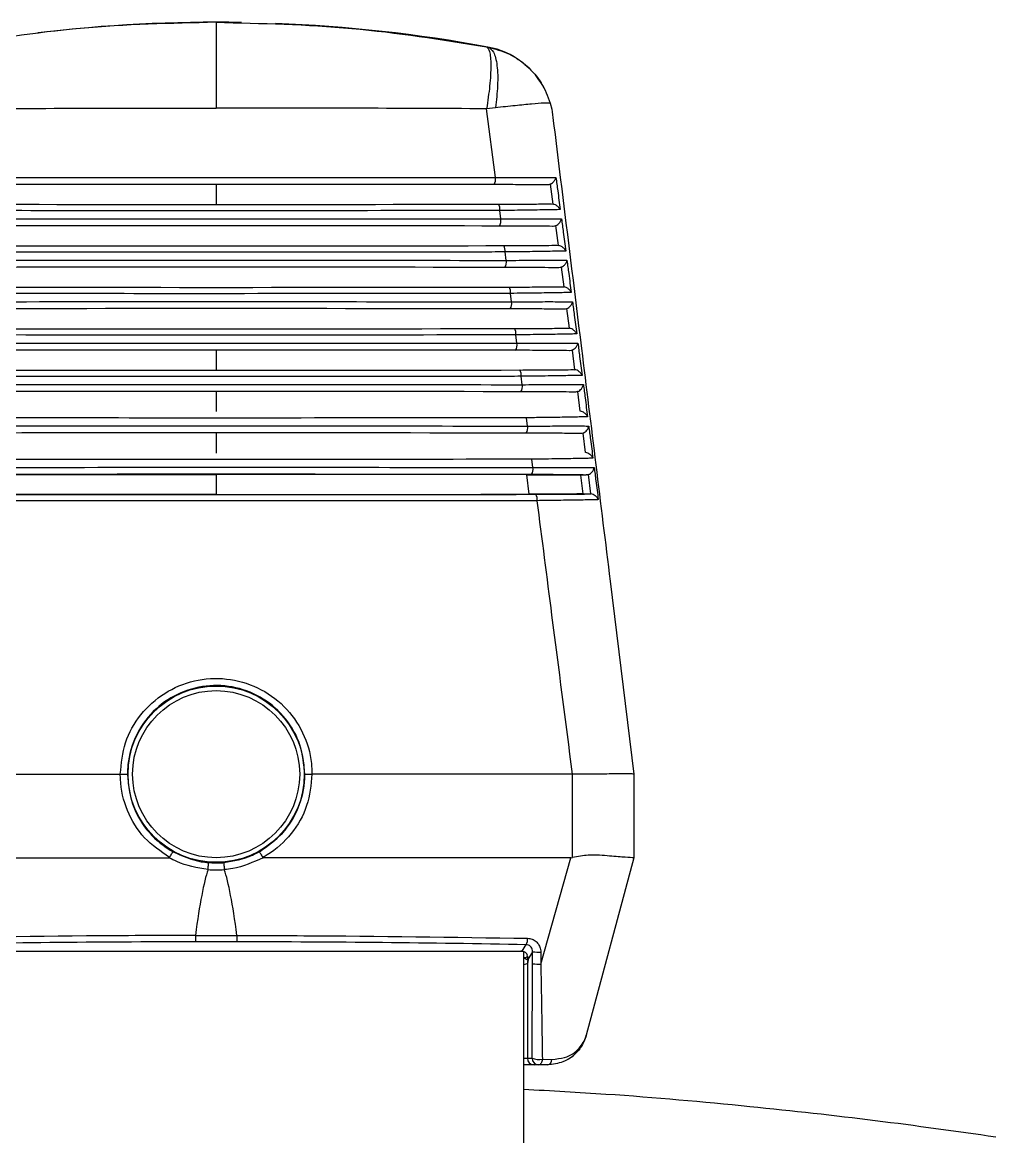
# Model space of a CAD drawing. Extents: x 12.3 to 108.7, y 1.1 to 80.4.
# Drawn here: x 102.279 to 103.735, y 36.107 to 37.774 of the extents above; entities that cross this region are included whole.
import ezdxf

# ---------------------------------------------------------------- set-up
doc = ezdxf.new("R2010")
doc.units = 0
doc.header["$MEASUREMENT"] = 0
doc.layers.add('OBJECT', color=7, linetype='CONTINUOUS')

msp = doc.modelspace()

# ---------------------------------------------------------------- linework, layer by layer
at = {"layer": 'OBJECT'}
for p, q in [((102.973, 37.7378), (102.9754, 37.7373)), ((103.0616, 37.6718), (103.0616, 37.6717)), ((103.0687, 37.6536), (103.071, 37.6445)), ((102.9866, 37.6464), (102.9734, 37.645)), ((102.9867, 37.542), (102.9734, 37.645)), ((102.5687, 37.5317), (102.5687, 37.502)), ((103.0729, 37.5024), (103.069, 37.5322)), ((103.0703, 37.5027), (103.0729, 37.5024)), ((102.9947, 37.4801), (102.9931, 37.4927)), ((103.0811, 37.4405), (103.0772, 37.4701)), ((103.0787, 37.4407), (103.0811, 37.4405)), ((103.0027, 37.4181), (103.0011, 37.4307)), ((103.0893, 37.3785), (103.0854, 37.4081)), ((103.0107, 37.3561), (103.0091, 37.3687)), ((103.087, 37.3787), (103.0893, 37.3785)), ((103.0974, 37.3166), (103.0936, 37.346)), ((103.0187, 37.2941), (103.0171, 37.3067)), ((103.0954, 37.3167), (103.0974, 37.3166)), ((102.5687, 37.2839), (102.5687, 37.2539)), ((103.1055, 37.2546), (103.1017, 37.2839)), ((103.1036, 37.2547), (103.1055, 37.2546)), ((103.0267, 37.2321), (103.0251, 37.2447)), ((102.5687, 37.2219), (102.5687, 37.1918)), ((103.1136, 37.1926), (103.1098, 37.2219)), ((103.0347, 37.1701), (103.0331, 37.1826)), ((102.5687, 37.1599), (102.5687, 37.1298)), ((103.1216, 37.1306), (103.1178, 37.1598)), ((103.0428, 37.1081), (103.0411, 37.1206)), ((102.5687, 37.0979), (102.5687, 37.0678)), ((103.0371, 37.0682), (103.0338, 37.0975)), ((103.1219, 37.097), (103.1137, 37.097)), ((103.1137, 37.097), (103.1172, 37.0687)), ((103.1296, 37.0687), (103.1258, 37.0977)), ((103.1172, 37.0687), (103.1282, 37.0687)), ((103.1282, 37.0687), (103.1296, 37.0687)), ((103.1583, 36.938), (103.1937, 36.6494)), ((102.0354, 36.6494), (102.4253, 36.6494)), ((102.4253, 36.6494), (102.4253, 36.6494)), ((103.102, 36.6494), (102.7121, 36.6494)), ((102.7121, 36.6494), (102.7121, 36.6494)), ((103.1021, 36.6494), (103.102, 36.6494)), ((103.1021, 36.5249), (103.1021, 36.6494)), ((103.1937, 36.6494), (103.1937, 36.5244)), ((103.1937, 36.6494), (103.1937, 36.6494)), ((102.038, 36.5244), (102.4984, 36.5244)), ((103.0994, 36.5244), (102.639, 36.5244)), ((103.0544, 36.3651), (103.0994, 36.5244)), ((103.0994, 36.5244), (103.1021, 36.5249)), ((103.1937, 36.5244), (103.1225, 36.2588)), ((103.1937, 36.5244), (103.1937, 36.5244)), ((102.5565, 36.5065), (102.5565, 36.5065)), ((102.5809, 36.5065), (102.5809, 36.5065)), ((102.5376, 36.408), (102.5376, 36.408)), ((102.5376, 36.408), (102.5998, 36.408)), ((102.5998, 36.408), (102.5998, 36.408)), ((102.1129, 36.3845), (103.0245, 36.3845)), ((102.1129, 36.3844), (103.0245, 36.3844)), ((102.5997, 36.3986), (102.5376, 36.3986)), ((103.0245, 36.3844), (103.0245, 36.3845)), ((103.0267, 36.3844), (103.0268, 36.3845)), ((103.0268, 36.3845), (103.0327, 36.3943)), ((103.0287, 36.3842), (103.0287, 35.4284)), ((103.0423, 36.3838), (103.0352, 36.372)), ((103.0423, 36.3657), (103.0423, 36.3838)), ((103.0341, 36.379), (103.0343, 36.3794)), ((103.0352, 36.3677), (103.0344, 36.3664)), ((103.0352, 36.372), (103.0352, 36.3696)), ((103.0545, 36.3833), (103.0544, 36.3651)), ((103.0344, 36.3664), (103.0344, 36.2244)), ((103.0415, 36.2244), (103.0423, 36.3657)), ((103.0287, 36.2244), (103.0344, 36.2244)), ((103.0344, 36.2244), (103.0415, 36.2244)), ((103.0568, 36.223), (103.071, 36.2227)), ((103.0444, 36.2144), (103.0288, 36.2144)), ((103.0515, 36.2144), (103.0444, 36.2144)), ((103.0646, 36.2144), (103.0515, 36.2144))]:
    msp.add_line(p, q, dxfattribs=at)
at = {"layer": 'OBJECT', "flags": 128}
msp.add_lwpolyline([(103.0568, 36.223), (103.0566, 36.2212), (103.0562, 36.2196), (103.0557, 36.2181), (103.055, 36.2168), (103.0542, 36.2158), (103.0534, 36.215), (103.0525, 36.2145), (103.0515, 36.2144)], dxfattribs=at)
at = {"layer": 'OBJECT'}
for radius in [0.1319, 0.125]:
    msp.add_circle((102.5687, 36.6494), radius, dxfattribs=at)
for centre, radius, start, end in [((102.5687, 35.5244), 2.25, 89.0318, 96.8113), ((102.5687, 35.5244), 2.25, 79.5863, 87.7412), ((102.9537, 37.6193), 0.12, 25.9218, 79.5863), ((102.9709, 37.5395), 0.016, 330.2638, 9.323), ((102.9793, 37.4949), 0.014, 351.2279, 31.6949), ((102.9791, 37.4775), 0.0158, 329.788, 9.446), ((102.9874, 37.4328), 0.0138, 351.128, 32.1819), ((102.9874, 37.4155), 0.0156, 329.3182, 9.565), ((102.9956, 37.3708), 0.0136, 351.0289, 32.6673), ((102.9956, 37.3535), 0.0154, 328.849, 9.6838), ((103.0038, 37.3088), 0.0135, 350.9313, 33.1485), ((103.0038, 37.2915), 0.0152, 328.3853, 9.7989), ((103.012, 37.2468), 0.0133, 350.8346, 33.6279), ((103.012, 37.2295), 0.015, 327.9251, 9.9121), ((103.0202, 37.1676), 0.0148, 327.4689, 10.0231), ((103.0284, 37.1056), 0.0146, 327.0145, 10.1332), ((103.0365, 37.0607), 0.0128, 350.5665, 35.0331), ((102.5687, 36.649), 0.1429, 265.1062, 274.8938), ((103.0195, 36.4022), 0.0153, 329.2136, 5.996), ((103.0513, 36.451), 0.0678, 262.3845, 272.6802), ((103.0444, 36.3664), 0.00992, 156.652, 180.2689), ((103.0513, 36.4329), 0.0678, 262.3891, 272.6786), ((103.0646, 36.2744), 0.06, 300.6343, 318.5218), ((103.0444, 36.2244), 0.00999, 179.9611, 269.9609), ((103.0518, 36.2521), 0.0296, 249.6976, 279.7764), ((103.0515, 36.2244), 0.00999, 179.9611, 269.9609), ((103.0629, 36.2223), 0.00813, 282.1956, 2.4267)]:
    msp.add_arc(centre, radius, start, end, dxfattribs=at)
for centre, major_axis, ratio, start_param, end_param in [((102.5687, 37.5127), (2.1942, 0), 0.008727, 1.380004, 1.761588), ((102.5687, 37.521), (2.1948, 0), 0.008727, 4.518704, 4.906074), ((102.5687, 37.4507), (2.1975, 0), 0.008727, 1.376591, 1.765002), ((102.5687, 37.459), (2.1981, 0), 0.008727, 4.515292, 4.909486), ((102.5687, 37.3887), (2.2007, 0), 0.008727, 1.373185, 1.768407), ((102.5687, 37.397), (2.2013, 0), 0.008727, 4.511889, 4.912889), ((102.5687, 37.3267), (2.204, 0), 0.008727, 1.369788, 1.771804), ((102.5687, 37.335), (2.2046, 0), 0.008727, 4.508493, 4.916285), ((102.5687, 37.2647), (2.2072, 0), 0.008727, 1.366399, 1.775193), ((102.5687, 37.273), (2.2078, 0), 0.008727, 4.505106, 4.919672), ((102.5687, 37.2027), (2.2105, 0), 0.008727, 1.363019, 1.778574), ((102.5687, 37.1407), (2.2137, 0), 0.008727, 1.359646, 1.781947), ((102.5687, 37.0787), (2.217, 0), 0.008727, 1.356281, 1.785312), ((102.5687, 37.087), (2.2176, 0), 0.008727, 4.494993, 4.929785), ((102.5687, 15.4312), (0, 21.0932), 0.014063, 0.04112, 0.105082), ((102.5687, 15.4312), (0, 21.0932), 0.014063, 6.178103, 6.242065), ((102.5687, 36.204), (2.2237, 0), 0.08749, 1.584758, 1.780996), ((102.5687, 36.204), (2.2237, 0), 0.08749, 1.360597, 1.556834), ((103.0245, 36.3827), (0.02, 0), 0.087489, 1.458171, 1.570796), ((103.029, 36.3782), (-0.004, 0.0117), 0.411517, 4.017722, 4.639287), ((103.0477, 36.3552), (-0.008, 0.0234), 0.411517, 0.403428, 0.777439), ((103.0378, 36.3552), (-0.002, 0.016), 0.100662, 0.19789, 0.670591), ((103.0195, 36.3665), (0.015, 0), 0.145814, 5.375576, 6.230825)]:
    msp.add_ellipse(centre, major_axis=major_axis, ratio=ratio, start_param=start_param, end_param=end_param, dxfattribs=at)
for points, knots in [([(102.5687, 37.7744), (102.5009, 37.7728), (102.3653, 37.7698), (102.2314, 37.7484), (102.1644, 37.7378)], [0, 0, 0, 0, 0.5, 1, 1, 1, 1]), ([(102.5687, 37.7744), (102.5687, 37.7726), (102.5687, 37.7689), (102.5687, 37.7395), (102.5687, 37.6965), (102.5687, 37.6624), (102.5687, 37.646)], [0, 0, 0, 0, 0.240773, 0.5, 0.759228, 1, 1, 1, 1]), ([(102.5687, 37.7744), (102.6365, 37.7728), (102.7721, 37.7698), (102.906, 37.7484), (102.973, 37.7378)], [0, 0, 0, 0, 0.5, 1, 1, 1, 1]), ([(102.973, 37.7378), (102.9748, 37.7362), (102.9785, 37.7328), (102.9802, 37.7114), (102.9787, 37.6808), (102.9751, 37.6566), (102.9734, 37.645)], [0, 0, 0, 0, 0.2411704, 0.5000004, 0.758832, 1, 1, 1, 1]), ([(102.9754, 37.7373), (102.9784, 37.7356), (102.9845, 37.7319), (102.9896, 37.7109), (102.9907, 37.6811), (102.9879, 37.6577), (102.9866, 37.6464)], [0, 0, 0, 0, 0.241561, 0.4999979, 0.7584363, 1, 1, 1, 1]), ([(102.9754, 37.7373), (102.986, 37.7345), (103.0074, 37.7288), (103.0347, 37.7096), (103.0567, 37.6845), (103.0647, 37.6639), (103.0687, 37.6536)], [0, 0, 0, 0, 0.249999, 0.5, 0.749997, 1, 1, 1, 1]), ([(103.0687, 37.6536), (103.066, 37.6536), (103.0605, 37.6536), (103.0418, 37.6521), (103.0171, 37.6497), (102.9967, 37.6475), (102.9866, 37.6464)], [0, 0, 0, 0, 0.25, 0.5, 0.75, 1, 1, 1, 1]), ([(102.164, 37.645), (102.2305, 37.6453), (102.3646, 37.6459), (102.5003, 37.646), (102.5687, 37.646)], [0, 0, 0, 0, 0.496376, 1, 1, 1, 1]), ([(102.9734, 37.645), (102.9069, 37.6453), (102.7728, 37.6459), (102.6371, 37.646), (102.5687, 37.646)], [0, 0, 0, 0, 0.496376, 1, 1, 1, 1]), ([(103.071, 37.6445), (103.0717, 37.6388), (103.0753, 37.6103), (103.09, 37.4909), (103.1185, 37.2612), (103.144, 37.0541), (103.1583, 36.938)], [0, 0, 0, 0, 0.024148, 0.120739, 0.507104, 1, 1, 1, 1]), ([(102.1507, 37.542), (102.1572, 37.5421), (102.19, 37.5421), (102.3284, 37.5423), (102.5323, 37.5424), (102.7794, 37.5423), (102.9176, 37.5421), (102.9867, 37.542)], [0, 0, 0, 0, 0.023792, 0.118973, 0.500647, 0.750324, 1, 1, 1, 1]), ([(102.9867, 37.542), (102.9932, 37.5421), (103.0129, 37.5422), (103.0426, 37.5424), (103.0639, 37.5423), (103.0736, 37.5422), (103.0763, 37.5422), (103.0771, 37.5422)], [0, 0, 0, 0, 0.161729, 0.488573, 0.814943, 0.942319, 1, 1, 1, 1]), ([(103.069, 37.5322), (103.07, 37.5328), (103.0723, 37.5342), (103.0751, 37.5373), (103.0766, 37.5401), (103.077, 37.5418), (103.0771, 37.5421), (103.0771, 37.5422)], [0, 0, 0, 0, 0.23692, 0.528782, 0.900001, 0.991343, 1, 1, 1, 1]), ([(103.0771, 37.5422), (103.078, 37.5355), (103.0802, 37.5195), (103.0823, 37.5035), (103.0836, 37.4941)], [0, 0, 0, 0, 0.4123186, 1, 1, 1, 1]), ([(103.0637, 37.531), (103.0573, 37.5311), (103.0445, 37.5313), (103.0155, 37.5314), (102.9942, 37.5315), (102.9848, 37.5315)], [0, 0, 0, 0, 0.357964, 0.715857, 1, 1, 1, 1]), ([(103.069, 37.5322), (103.0688, 37.5321), (103.0675, 37.5315), (103.0657, 37.5311), (103.0641, 37.531), (103.0637, 37.531)], [0, 0, 0, 0, 0.112363, 0.784071, 1, 1, 1, 1]), ([(102.9911, 37.5022), (103.0031, 37.5022), (103.0269, 37.5023), (103.0544, 37.5025), (103.0654, 37.5027), (103.0703, 37.5027)], [0, 0, 0, 0, 0.356145, 0.712376, 1, 1, 1, 1]), ([(103.0836, 37.4941), (103.0836, 37.4941), (103.0834, 37.4944), (103.0825, 37.4961), (103.0804, 37.4986), (103.0767, 37.5012), (103.0741, 37.5021), (103.0729, 37.5024)], [0, 0, 0, 0, 0.008286, 0.094548, 0.47839, 0.770547, 1, 1, 1, 1]), ([(102.9931, 37.4927), (102.9865, 37.4927), (102.9538, 37.4927), (102.8154, 37.4925), (102.6095, 37.4923), (102.3579, 37.4924), (102.2155, 37.4926), (102.1443, 37.4927)], [0, 0, 0, 0, 0.02343, 0.117165, 0.493038, 0.746519, 1, 1, 1, 1]), ([(103.0836, 37.4941), (103.0828, 37.4941), (103.0797, 37.494), (103.0693, 37.4938), (103.0467, 37.4934), (103.0176, 37.493), (102.9988, 37.4928), (102.9931, 37.4927)], [0, 0, 0, 0, 0.057873, 0.218011, 0.538018, 0.858388, 1, 1, 1, 1]), ([(102.1427, 37.4801), (102.1492, 37.4801), (102.182, 37.4801), (102.3203, 37.4803), (102.5268, 37.4805), (102.7795, 37.4804), (102.923, 37.4802), (102.9947, 37.4801)], [0, 0, 0, 0, 0.0233393, 0.1167108, 0.4911257, 0.7455628, 1, 1, 1, 1]), ([(103.0721, 37.469), (103.0659, 37.4691), (103.0535, 37.4693), (103.0245, 37.4695), (103.0027, 37.4695), (102.9928, 37.4695)], [0, 0, 0, 0, 0.352325, 0.704581, 1, 1, 1, 1]), ([(102.9947, 37.4801), (103.0012, 37.4801), (103.0208, 37.4803), (103.0505, 37.4804), (103.0721, 37.4803), (103.0818, 37.4802), (103.0846, 37.4802), (103.0854, 37.4802)], [0, 0, 0, 0, 0.159551, 0.48199, 0.803962, 0.942061, 1, 1, 1, 1]), ([(103.0772, 37.4701), (103.077, 37.4701), (103.0758, 37.4695), (103.0741, 37.469), (103.0725, 37.469), (103.0721, 37.469)], [0, 0, 0, 0, 0.097629, 0.793538, 1, 1, 1, 1]), ([(103.0772, 37.4701), (103.0782, 37.4707), (103.0805, 37.472), (103.0833, 37.4751), (103.0848, 37.4779), (103.0853, 37.4796), (103.0854, 37.4801), (103.0854, 37.4802)], [0, 0, 0, 0, 0.225641, 0.506978, 0.868217, 0.99145, 1, 1, 1, 1]), ([(103.0854, 37.4802), (103.0863, 37.4735), (103.0885, 37.4575), (103.0906, 37.4415), (103.0918, 37.4321)], [0, 0, 0, 0, 0.412358, 1, 1, 1, 1]), ([(102.9991, 37.4402), (103.011, 37.4402), (103.0349, 37.4403), (103.0627, 37.4405), (103.0737, 37.4407), (103.0787, 37.4407)], [0, 0, 0, 0, 0.350806, 0.701696, 1, 1, 1, 1]), ([(103.0918, 37.4321), (103.0918, 37.4321), (103.0916, 37.4325), (103.0907, 37.4343), (103.0885, 37.4368), (103.0849, 37.4394), (103.0823, 37.4401), (103.0811, 37.4405)], [0, 0, 0, 0, 0.008193, 0.1196968, 0.4937185, 0.7767247, 1, 1, 1, 1]), ([(102.1347, 37.4181), (102.1412, 37.4181), (102.1739, 37.4181), (102.3122, 37.4184), (102.5213, 37.4185), (102.7795, 37.4184), (102.9283, 37.4182), (103.0027, 37.4181)], [0, 0, 0, 0, 0.022904, 0.114532, 0.481956, 0.740978, 1, 1, 1, 1]), ([(103.0011, 37.4307), (102.9945, 37.4307), (102.9618, 37.4306), (102.8235, 37.4304), (102.6149, 37.4303), (102.3579, 37.4304), (102.2102, 37.4306), (102.1363, 37.4307)], [0, 0, 0, 0, 0.022991, 0.114968, 0.483793, 0.741897, 1, 1, 1, 1]), ([(103.0918, 37.4321), (103.091, 37.4321), (103.0881, 37.432), (103.078, 37.4318), (103.0558, 37.4314), (103.0266, 37.431), (103.0073, 37.4308), (103.0011, 37.4307)], [0, 0, 0, 0, 0.0581359, 0.2161788, 0.5319487, 0.8480674, 1, 1, 1, 1]), ([(103.0027, 37.4181), (103.0092, 37.4181), (103.0288, 37.4183), (103.0584, 37.4184), (103.0803, 37.4183), (103.0901, 37.4182), (103.0929, 37.4182), (103.0937, 37.4182)], [0, 0, 0, 0, 0.157481, 0.475733, 0.793524, 0.941799, 1, 1, 1, 1]), ([(103.0854, 37.4081), (103.0864, 37.4086), (103.0887, 37.4099), (103.0915, 37.4129), (103.0931, 37.4157), (103.0936, 37.4176), (103.0937, 37.4181), (103.0937, 37.4182)], [0, 0, 0, 0, 0.220754, 0.494538, 0.847829, 0.99155, 1, 1, 1, 1]), ([(103.0937, 37.4182), (103.0946, 37.4115), (103.0967, 37.3955), (103.0988, 37.3795), (103.1001, 37.3701)], [0, 0, 0, 0, 0.412398, 1, 1, 1, 1]), ([(103.0805, 37.407), (103.0745, 37.4071), (103.0625, 37.4073), (103.0335, 37.4075), (103.0112, 37.4075), (103.0008, 37.4076)], [0, 0, 0, 0, 0.347005, 0.693943, 1, 1, 1, 1]), ([(103.0854, 37.4081), (103.0853, 37.408), (103.0841, 37.4075), (103.0824, 37.407), (103.0809, 37.407), (103.0805, 37.407)], [0, 0, 0, 0, 0.081381, 0.80266, 1, 1, 1, 1]), ([(103.0091, 37.3687), (103.0026, 37.3687), (102.9699, 37.3686), (102.8316, 37.3684), (102.6204, 37.3683), (102.3578, 37.3683), (102.2048, 37.3686), (102.1283, 37.3687)], [0, 0, 0, 0, 0.022568, 0.112852, 0.474885, 0.737443, 1, 1, 1, 1]), ([(103.0071, 37.3782), (103.019, 37.3782), (103.0428, 37.3783), (103.071, 37.3785), (103.0819, 37.3787), (103.087, 37.3787)], [0, 0, 0, 0, 0.345761, 0.691605, 1, 1, 1, 1]), ([(103.1001, 37.3701), (103.0993, 37.3701), (103.0965, 37.37), (103.0867, 37.3698), (103.0649, 37.3694), (103.0355, 37.369), (103.0158, 37.3688), (103.0091, 37.3687)], [0, 0, 0, 0, 0.058402, 0.214452, 0.526193, 0.838269, 1, 1, 1, 1]), ([(103.1001, 37.3701), (103.1001, 37.3701), (103.0998, 37.3706), (103.0989, 37.3724), (103.0966, 37.375), (103.093, 37.3775), (103.0904, 37.3782), (103.0893, 37.3785)], [0, 0, 0, 0, 0.008116, 0.143846, 0.508241, 0.782555, 1, 1, 1, 1]), ([(102.1267, 37.3561), (102.1332, 37.3561), (102.1659, 37.3562), (102.3041, 37.3564), (102.5159, 37.3565), (102.7795, 37.3564), (102.9337, 37.3562), (103.0107, 37.3561)], [0, 0, 0, 0, 0.022484, 0.112433, 0.473119, 0.73656, 1, 1, 1, 1]), ([(103.0107, 37.3561), (103.0172, 37.3561), (103.0368, 37.3563), (103.0663, 37.3564), (103.0884, 37.3563), (103.0983, 37.3562), (103.1011, 37.3562), (103.1019, 37.3562)], [0, 0, 0, 0, 0.155511, 0.469778, 0.783591, 0.941534, 1, 1, 1, 1]), ([(103.0936, 37.346), (103.0946, 37.3465), (103.0968, 37.3477), (103.0996, 37.3507), (103.1013, 37.3536), (103.1018, 37.3555), (103.1019, 37.3561), (103.1019, 37.3562)], [0, 0, 0, 0, 0.216114, 0.482656, 0.828141, 0.99166, 1, 1, 1, 1]), ([(103.1019, 37.3562), (103.1028, 37.3495), (103.1049, 37.3335), (103.107, 37.3175), (103.1082, 37.3081)], [0, 0, 0, 0, 0.412432, 1, 1, 1, 1]), ([(103.0889, 37.345), (103.0831, 37.3451), (103.0715, 37.3453), (103.0424, 37.3455), (103.0197, 37.3455), (103.0087, 37.3456)], [0, 0, 0, 0, 0.341979, 0.683892, 1, 1, 1, 1]), ([(103.0936, 37.346), (103.0935, 37.3459), (103.0923, 37.3454), (103.0907, 37.345), (103.0892, 37.345), (103.0889, 37.345)], [0, 0, 0, 0, 0.0635147, 0.8114468, 1, 1, 1, 1]), ([(103.0171, 37.3067), (103.0106, 37.3067), (102.9779, 37.3066), (102.8398, 37.3064), (102.6259, 37.3062), (102.3578, 37.3063), (102.1995, 37.3066), (102.1203, 37.3067)], [0, 0, 0, 0, 0.02216, 0.110812, 0.466297, 0.733148, 1, 1, 1, 1]), ([(103.0151, 37.3162), (103.027, 37.3162), (103.0507, 37.3162), (103.0793, 37.3165), (103.0901, 37.3167), (103.0954, 37.3167)], [0, 0, 0, 0, 0.340986, 0.682054, 1, 1, 1, 1]), ([(103.1082, 37.3081), (103.1075, 37.3081), (103.1048, 37.308), (103.0953, 37.3078), (103.074, 37.3074), (103.0444, 37.307), (103.0243, 37.3068), (103.0171, 37.3067)], [0, 0, 0, 0, 0.058671, 0.212823, 0.520728, 0.828954, 1, 1, 1, 1]), ([(103.1082, 37.3081), (103.1082, 37.3081), (103.108, 37.3087), (103.107, 37.3106), (103.1046, 37.3132), (103.1011, 37.3156), (103.0985, 37.3162), (103.0974, 37.3166)], [0, 0, 0, 0, 0.008044, 0.167035, 0.522013, 0.788053, 1, 1, 1, 1]), ([(102.1187, 37.2941), (102.1252, 37.2941), (102.1578, 37.2942), (102.296, 37.2944), (102.5104, 37.2945), (102.7796, 37.2945), (102.939, 37.2942), (103.0187, 37.2941)], [0, 0, 0, 0, 0.022079, 0.1104084, 0.4645969, 0.7322985, 1, 1, 1, 1]), ([(103.0187, 37.2941), (103.0252, 37.2942), (103.0448, 37.2943), (103.0743, 37.2944), (103.0966, 37.2944), (103.1065, 37.2942), (103.1093, 37.2942), (103.1101, 37.2942)], [0, 0, 0, 0, 0.1536345, 0.4641056, 0.7741284, 0.9412657, 1, 1, 1, 1]), ([(103.1017, 37.2839), (103.1016, 37.2839), (103.1005, 37.2834), (103.0989, 37.283), (103.0975, 37.283), (103.0972, 37.283)], [0, 0, 0, 0, 0.04393, 0.81992, 1, 1, 1, 1]), ([(103.1017, 37.2839), (103.1027, 37.2844), (103.1049, 37.2856), (103.1077, 37.2885), (103.1094, 37.2914), (103.11, 37.2934), (103.1101, 37.2941), (103.1101, 37.2942)], [0, 0, 0, 0, 0.211691, 0.471301, 0.809149, 0.991751, 1, 1, 1, 1]), ([(103.1101, 37.2942), (103.1109, 37.2875), (103.113, 37.2715), (103.1151, 37.2555), (103.1164, 37.2461)], [0, 0, 0, 0, 0.412462, 1, 1, 1, 1]), ([(103.0972, 37.283), (103.0916, 37.2831), (103.0803, 37.2833), (103.0513, 37.2835), (103.0281, 37.2836), (103.0167, 37.2836)], [0, 0, 0, 0, 0.337221, 0.67438, 1, 1, 1, 1]), ([(103.0231, 37.2541), (103.0349, 37.2542), (103.0587, 37.2542), (103.0875, 37.2545), (103.0983, 37.2546), (103.1036, 37.2547)], [0, 0, 0, 0, 0.336461, 0.673003, 1, 1, 1, 1]), ([(103.1164, 37.2461), (103.1164, 37.2461), (103.1161, 37.2468), (103.115, 37.2487), (103.1126, 37.2514), (103.1091, 37.2537), (103.1066, 37.2543), (103.1055, 37.2546)], [0, 0, 0, 0, 0.007962, 0.189281, 0.535063, 0.793255, 1, 1, 1, 1]), ([(103.0251, 37.2447), (103.0186, 37.2446), (102.9859, 37.2446), (102.8479, 37.2444), (102.6314, 37.2442), (102.3578, 37.2443), (102.1941, 37.2445), (102.1123, 37.2447)], [0, 0, 0, 0, 0.021766, 0.1088431, 0.4580097, 0.7290048, 1, 1, 1, 1]), ([(103.1164, 37.2461), (103.1157, 37.2461), (103.1131, 37.246), (103.1039, 37.2458), (103.083, 37.2454), (103.0533, 37.245), (103.0328, 37.2447), (103.0251, 37.2447)], [0, 0, 0, 0, 0.058943, 0.211285, 0.515535, 0.820092, 1, 1, 1, 1]), ([(102.1106, 37.2321), (102.1172, 37.2321), (102.1498, 37.2322), (102.2878, 37.2324), (102.5049, 37.2326), (102.7796, 37.2325), (102.9444, 37.2322), (103.0267, 37.2321)], [0, 0, 0, 0, 0.021688, 0.108455, 0.456373, 0.728187, 1, 1, 1, 1]), ([(103.1055, 37.221), (103.1, 37.2211), (103.0892, 37.2213), (103.0601, 37.2215), (103.0365, 37.2216), (103.0247, 37.2216)], [0, 0, 0, 0, 0.332714, 0.665366, 1, 1, 1, 1]), ([(103.0267, 37.2321), (103.0332, 37.2322), (103.0528, 37.2323), (103.0822, 37.2324), (103.1047, 37.2324), (103.1146, 37.2322), (103.1175, 37.2322), (103.1182, 37.2322)], [0, 0, 0, 0, 0.151845, 0.458696, 0.765103, 0.940995, 1, 1, 1, 1]), ([(103.1098, 37.2219), (103.1097, 37.2218), (103.1086, 37.2214), (103.1072, 37.221), (103.1057, 37.221), (103.1055, 37.221)], [0, 0, 0, 0, 0.022491, 0.828091, 1, 1, 1, 1]), ([(103.1098, 37.2219), (103.1108, 37.2224), (103.113, 37.2235), (103.1158, 37.2263), (103.1175, 37.2293), (103.1181, 37.2313), (103.1182, 37.2321), (103.1182, 37.2322)], [0, 0, 0, 0, 0.207492, 0.460445, 0.790806, 0.991851, 1, 1, 1, 1]), ([(103.1182, 37.2322), (103.1191, 37.2255), (103.1212, 37.2095), (103.1232, 37.1935), (103.1245, 37.1841)], [0, 0, 0, 0, 0.412498, 1, 1, 1, 1]), ([(103.1245, 37.1841), (103.1238, 37.1841), (103.1213, 37.184), (103.1125, 37.1838), (103.0919, 37.1834), (103.0622, 37.183), (103.0412, 37.1827), (103.0331, 37.1826)], [0, 0, 0, 0, 0.059218, 0.209832, 0.510594, 0.811653, 1, 1, 1, 1]), ([(103.1245, 37.1841), (103.1245, 37.1841), (103.1242, 37.1849), (103.1231, 37.1869), (103.1206, 37.1896), (103.1171, 37.1918), (103.1147, 37.1923), (103.1136, 37.1926)], [0, 0, 0, 0, 0.0078841, 0.2106189, 0.5474577, 0.7981645, 1, 1, 1, 1]), ([(102.1026, 37.1701), (102.1092, 37.1701), (102.1418, 37.1702), (102.2797, 37.1704), (102.4994, 37.1706), (102.7797, 37.1705), (102.9497, 37.1703), (103.0347, 37.1701)], [0, 0, 0, 0, 0.0213111, 0.1065681, 0.4484322, 0.7242161, 1, 1, 1, 1]), ([(103.0331, 37.1826), (103.0266, 37.1826), (102.994, 37.1826), (102.856, 37.1824), (102.6369, 37.1822), (102.3577, 37.1823), (102.1887, 37.1825), (102.1043, 37.1826)], [0, 0, 0, 0, 0.0213859, 0.1069424, 0.450009, 0.7250045, 1, 1, 1, 1]), ([(103.0347, 37.1701), (103.0412, 37.1702), (103.0608, 37.1703), (103.0901, 37.1704), (103.1128, 37.1704), (103.1228, 37.1703), (103.1256, 37.1702), (103.1263, 37.1702)], [0, 0, 0, 0, 0.150136, 0.453531, 0.756488, 0.940721, 1, 1, 1, 1]), ([(103.1178, 37.1598), (103.1188, 37.1603), (103.121, 37.1614), (103.1238, 37.1641), (103.1256, 37.1672), (103.1262, 37.1693), (103.1263, 37.1701), (103.1263, 37.1702)], [0, 0, 0, 0, 0.2034761, 0.4500474, 0.7730967, 0.9919348, 1, 1, 1, 1]), ([(103.1263, 37.1702), (103.1271, 37.1635), (103.1292, 37.1475), (103.1313, 37.1315), (103.1325, 37.1221)], [0, 0, 0, 0, 0.4125256, 1, 1, 1, 1]), ([(103.1137, 37.159), (103.1084, 37.1591), (103.098, 37.1593), (103.069, 37.1595), (103.0449, 37.1596), (103.0327, 37.1596)], [0, 0, 0, 0, 0.328437, 0.656814, 1, 1, 1, 1]), ([(103.1178, 37.1598), (103.1167, 37.1594), (103.1153, 37.159), (103.1139, 37.159), (103.1137, 37.159)], [0, 0, 0, 0, 0.835979, 1, 1, 1, 1]), ([(103.0411, 37.1206), (103.0346, 37.1206), (103.002, 37.1206), (102.8641, 37.1203), (102.6423, 37.1201), (102.3577, 37.1202), (102.1834, 37.1205), (102.0962, 37.1206)], [0, 0, 0, 0, 0.021019, 0.105106, 0.44228, 0.72114, 1, 1, 1, 1]), ([(103.1325, 37.1221), (103.1319, 37.1221), (103.1296, 37.122), (103.121, 37.1218), (103.1009, 37.1214), (103.0711, 37.121), (103.0496, 37.1207), (103.0411, 37.1206)], [0, 0, 0, 0, 0.0594954, 0.2084589, 0.5058919, 0.8036082, 1, 1, 1, 1]), ([(103.1325, 37.1221), (103.1325, 37.1221), (103.1322, 37.123), (103.1311, 37.125), (103.1285, 37.1277), (103.1251, 37.1298), (103.1227, 37.1304), (103.1216, 37.1306)], [0, 0, 0, 0, 0.00781, 0.231082, 0.559206, 0.802811, 1, 1, 1, 1]), ([(102.0946, 37.1081), (102.1011, 37.1082), (102.1337, 37.1082), (102.2716, 37.1084), (102.4939, 37.1086), (102.7797, 37.1086), (102.9551, 37.1083), (103.0428, 37.1081)], [0, 0, 0, 0, 0.0209465, 0.1047454, 0.4407597, 0.7203799, 1, 1, 1, 1]), ([(103.0428, 37.1081), (103.0492, 37.1082), (103.0688, 37.1083), (103.098, 37.1084), (103.1209, 37.1084), (103.1309, 37.1083), (103.1337, 37.1082), (103.1343, 37.1082)], [0, 0, 0, 0, 0.148503, 0.448596, 0.748256, 0.940444, 1, 1, 1, 1]), ([(103.1258, 37.0977), (103.1268, 37.0982), (103.1288, 37.0992), (103.1315, 37.1016), (103.1335, 37.1046), (103.1342, 37.107), (103.1343, 37.1081), (103.1343, 37.1082)], [0, 0, 0, 0, 0.199294, 0.397081, 0.700904, 0.992028, 1, 1, 1, 1]), ([(103.1343, 37.1082), (103.1352, 37.1015), (103.1373, 37.0855), (103.1393, 37.0695), (103.1405, 37.0601)], [0, 0, 0, 0, 0.4125557, 1, 1, 1, 1]), ([(102.1035, 37.0975), (102.1968, 37.0977), (102.3507, 37.0979), (102.5071, 37.0979), (102.5687, 37.0979)], [0, 0, 0, 0, 0.605766, 1, 1, 1, 1]), ([(103.0338, 37.0975), (102.9406, 37.0977), (102.7866, 37.0979), (102.6303, 37.0979), (102.5687, 37.0979)], [0, 0, 0, 0, 0.6057656, 1, 1, 1, 1]), ([(103.0338, 37.0975), (103.0468, 37.0975), (103.0727, 37.0974), (103.0991, 37.0972), (103.11, 37.097), (103.1137, 37.097)], [0, 0, 0, 0, 0.396562, 0.793191, 1, 1, 1, 1]), ([(103.1219, 37.097), (103.1168, 37.0971), (103.1067, 37.0973), (103.0778, 37.0975), (103.0533, 37.0976), (103.0406, 37.0976)], [0, 0, 0, 0, 0.324373, 0.64869, 1, 1, 1, 1]), ([(103.1258, 37.0977), (103.1247, 37.0974), (103.1234, 37.097), (103.1221, 37.097), (103.1219, 37.097)], [0, 0, 0, 0, 0.843625, 1, 1, 1, 1]), ([(102.5687, 37.0678), (102.4899, 37.0678), (102.3324, 37.0678), (102.1776, 37.0681), (102.1003, 37.0682)], [0, 0, 0, 0, 0.5004912, 1, 1, 1, 1]), ([(102.5687, 37.0678), (102.6475, 37.0678), (102.805, 37.0678), (102.9598, 37.0681), (103.0371, 37.0682)], [0, 0, 0, 0, 0.500491, 1, 1, 1, 1]), ([(103.1172, 37.0687), (103.1096, 37.0686), (103.0945, 37.0684), (103.0645, 37.0683), (103.0444, 37.0682), (103.0371, 37.0682)], [0, 0, 0, 0, 0.390004, 0.779955, 1, 1, 1, 1]), ([(103.047, 37.0681), (103.0588, 37.0681), (103.0825, 37.0682), (103.1122, 37.0684), (103.1227, 37.0686), (103.1282, 37.0687)], [0, 0, 0, 0, 0.324207, 0.64849, 1, 1, 1, 1]), ([(103.1405, 37.0601), (103.1405, 37.0601), (103.1402, 37.0611), (103.1391, 37.0632), (103.1365, 37.0659), (103.133, 37.0679), (103.1307, 37.0684), (103.1296, 37.0687)], [0, 0, 0, 0, 0.007738, 0.250693, 0.57035, 0.807207, 1, 1, 1, 1]), ([(103.0491, 37.0586), (103.0426, 37.0586), (103.0101, 37.0585), (102.8723, 37.0583), (102.6478, 37.0581), (102.3576, 37.0582), (102.178, 37.0585), (102.0882, 37.0586)], [0, 0, 0, 0, 0.020664, 0.103331, 0.434809, 0.717404, 1, 1, 1, 1]), ([(103.1405, 37.0601), (103.1399, 37.0601), (103.1377, 37.06), (103.1295, 37.0598), (103.1097, 37.0594), (103.0799, 37.059), (103.0581, 37.0587), (103.0491, 37.0586)], [0, 0, 0, 0, 0.059775, 0.207161, 0.501412, 0.795934, 1, 1, 1, 1]), ([(103.102, 36.6494), (103.0917, 36.7287), (103.0741, 36.8651), (103.0565, 37.0015), (103.0491, 37.0586)], [0, 0, 0, 0, 0.581449, 1, 1, 1, 1]), ([(102.4253, 36.6494), (102.4268, 36.6654), (102.4299, 36.6973), (102.4543, 36.74), (102.4903, 36.7726), (102.5355, 36.7915), (102.5846, 36.7945), (102.6319, 36.781), (102.6721, 36.7527), (102.7004, 36.7127), (102.7112, 36.676), (102.7119, 36.6547), (102.7121, 36.6494)], [0, 0, 0, 0, 0.106547, 0.213092, 0.319763, 0.426916, 0.534499, 0.642267, 0.749959, 0.857311, 0.964155, 1, 1, 1, 1]), ([(102.7014, 36.6491), (102.7, 36.664), (102.6971, 36.6939), (102.6743, 36.7336), (102.6407, 36.7639), (102.5986, 36.7812), (102.5533, 36.7837), (102.5097, 36.7711), (102.4727, 36.7447), (102.4467, 36.7076), (102.4368, 36.6737), (102.4361, 36.654), (102.4359, 36.6491)], [0, 0, 0, 0, 0.107261, 0.214528, 0.321699, 0.428911, 0.536129, 0.643313, 0.750516, 0.857741, 0.964919, 1, 1, 1, 1]), ([(103.1937, 36.6494), (103.1923, 36.6496), (103.1896, 36.6502), (103.1688, 36.65), (103.1391, 36.6492), (103.1142, 36.6493), (103.1021, 36.6494)], [0, 0, 0, 0, 0.253584, 0.507165, 0.760847, 1, 1, 1, 1]), ([(102.4253, 36.6494), (102.4264, 36.6494), (102.4287, 36.6494), (102.4318, 36.6493), (102.4342, 36.6493), (102.4355, 36.6492), (102.4359, 36.6492), (102.4359, 36.6491), (102.4359, 36.6491)], [0, 0, 0, 0, 0.208438, 0.416877, 0.625339, 0.83387, 0.967123, 1, 1, 1, 1]), ([(102.499, 36.5246), (102.4857, 36.5337), (102.4592, 36.5519), (102.4337, 36.5941), (102.4257, 36.6283), (102.4253, 36.6468), (102.4253, 36.6494)], [0, 0, 0, 0, 0.315107, 0.632944, 0.949791, 1, 1, 1, 1]), ([(102.4359, 36.6491), (102.4374, 36.6342), (102.4404, 36.6043), (102.4633, 36.5647), (102.4874, 36.543), (102.5022, 36.5344), (102.504, 36.5334)], [0, 0, 0, 0, 0.31781, 0.635605, 0.953792, 1, 1, 1, 1]), ([(102.6334, 36.5334), (102.6457, 36.5419), (102.6703, 36.5591), (102.6938, 36.5984), (102.7011, 36.63), (102.7014, 36.647), (102.7014, 36.6491)], [0, 0, 0, 0, 0.318292, 0.636578, 0.954855, 1, 1, 1, 1]), ([(102.7121, 36.6494), (102.7105, 36.6334), (102.7074, 36.6014), (102.6828, 36.5588), (102.6568, 36.5352), (102.6407, 36.5259), (102.6384, 36.5246)], [0, 0, 0, 0, 0.315568, 0.631101, 0.947588, 1, 1, 1, 1]), ([(102.7014, 36.6491), (102.7014, 36.6491), (102.7015, 36.6492), (102.7018, 36.6492), (102.7032, 36.6493), (102.7056, 36.6493), (102.7087, 36.6494), (102.7109, 36.6494), (102.7121, 36.6494)], [0, 0, 0, 0, 0.032877, 0.16613, 0.374661, 0.583123, 0.791561, 1, 1, 1, 1]), ([(102.4984, 36.5244), (102.4985, 36.5244), (102.4986, 36.5244), (102.4988, 36.5244), (102.4989, 36.5245), (102.4989, 36.5245), (102.499, 36.5246)], [0, 0, 0, 0, 0.344892, 0.691953, 0.859575, 1, 1, 1, 1]), ([(102.5565, 36.5065), (102.5404, 36.5093), (102.5201, 36.5128), (102.5021, 36.5224), (102.4984, 36.5244)], [0, 0, 0, 0, 0.79181, 1, 1, 1, 1]), ([(102.499, 36.5246), (102.4995, 36.5255), (102.5006, 36.5275), (102.5021, 36.5301), (102.5033, 36.5321), (102.5038, 36.5331), (102.504, 36.5333), (102.504, 36.5334), (102.504, 36.5334)], [0, 0, 0, 0, 0.214946, 0.429901, 0.64486, 0.859838, 0.951436, 1, 1, 1, 1]), ([(102.504, 36.5334), (102.5178, 36.5272), (102.535, 36.5194), (102.5536, 36.5174), (102.5574, 36.517)], [0, 0, 0, 0, 0.796377, 1, 1, 1, 1]), ([(102.5565, 36.5065), (102.5566, 36.5077), (102.5568, 36.5099), (102.557, 36.513), (102.5572, 36.5154), (102.5573, 36.5165), (102.5574, 36.5169), (102.5574, 36.517), (102.5574, 36.517)], [0, 0, 0, 0, 0.2099263, 0.419873, 0.6298206, 0.8397556, 0.8982405, 1, 1, 1, 1]), ([(102.5574, 36.517), (102.5641, 36.5167), (102.5716, 36.5164), (102.5791, 36.517), (102.58, 36.517)], [0, 0, 0, 0, 0.886118, 1, 1, 1, 1]), ([(102.58, 36.517), (102.5948, 36.5196), (102.6135, 36.5228), (102.63, 36.5316), (102.6334, 36.5334)], [0, 0, 0, 0, 0.796376, 1, 1, 1, 1]), ([(102.58, 36.517), (102.58, 36.517), (102.58, 36.5169), (102.58, 36.5165), (102.5801, 36.5154), (102.5803, 36.513), (102.5806, 36.5099), (102.5808, 36.5077), (102.5809, 36.5065)], [0, 0, 0, 0, 0.101759, 0.160244, 0.370179, 0.580127, 0.790074, 1, 1, 1, 1]), ([(102.639, 36.5244), (102.6241, 36.5177), (102.6054, 36.5092), (102.5851, 36.507), (102.5809, 36.5065)], [0, 0, 0, 0, 0.791837, 1, 1, 1, 1]), ([(102.6334, 36.5334), (102.6334, 36.5334), (102.6334, 36.5333), (102.6336, 36.5331), (102.6341, 36.5321), (102.6353, 36.5301), (102.6368, 36.5275), (102.6379, 36.5255), (102.6384, 36.5246)], [0, 0, 0, 0, 0.048564, 0.140162, 0.35514, 0.570099, 0.785054, 1, 1, 1, 1]), ([(102.6384, 36.5246), (102.6384, 36.5245), (102.6385, 36.5245), (102.6386, 36.5244), (102.6388, 36.5244), (102.6389, 36.5244), (102.639, 36.5244)], [0, 0, 0, 0, 0.159915, 0.364058, 0.750589, 1, 1, 1, 1]), ([(103.1937, 36.5244), (103.1935, 36.5243), (103.1927, 36.5241), (103.1827, 36.5249), (103.1589, 36.5265), (103.1302, 36.5296), (103.11, 36.5262), (103.1021, 36.5249)], [0, 0, 0, 0, 0.097508, 0.351331, 0.599304, 0.843154, 1, 1, 1, 1]), ([(102.5376, 36.408), (102.5309, 36.408), (102.4976, 36.408), (102.3515, 36.4075), (102.2139, 36.4054), (102.1026, 36.4038)], [0, 0, 0, 0, 0.045653, 0.228293, 1, 1, 1, 1]), ([(102.5376, 36.408), (102.5376, 36.4069), (102.5376, 36.4046), (102.5376, 36.4017), (102.5376, 36.3997), (102.5376, 36.3988), (102.5376, 36.3986), (102.5376, 36.3986)], [0, 0, 0, 0, 0.235907, 0.47183, 0.707754, 0.925416, 1, 1, 1, 1]), ([(102.5998, 36.408), (102.5998, 36.4069), (102.5998, 36.4046), (102.5998, 36.4017), (102.5998, 36.3997), (102.5998, 36.3988), (102.5997, 36.3986), (102.5997, 36.3986)], [0, 0, 0, 0, 0.235907, 0.47183, 0.707754, 0.925416, 1, 1, 1, 1]), ([(102.5998, 36.408), (102.6065, 36.408), (102.6398, 36.408), (102.7858, 36.4075), (102.9235, 36.4054), (103.0348, 36.4038)], [0, 0, 0, 0, 0.045653, 0.228294, 1, 1, 1, 1]), ([(103.0348, 36.4038), (103.037, 36.4035), (103.0416, 36.4029), (103.0476, 36.3992), (103.0521, 36.3939), (103.0542, 36.3882), (103.0544, 36.3846), (103.0545, 36.3833)], [0, 0, 0, 0, 0.219061, 0.438018, 0.659212, 0.879994, 1, 1, 1, 1]), ([(103.0245, 36.3844), (103.0247, 36.3844), (103.0254, 36.3844), (103.0261, 36.3844), (103.0267, 36.3844)], [0, 0, 0, 0, 0.250067, 1, 1, 1, 1]), ([(103.0268, 36.3845), (103.0273, 36.3844), (103.0286, 36.3843), (103.0306, 36.3835), (103.0329, 36.3819), (103.0338, 36.3803), (103.0343, 36.3794)], [0, 0, 0, 0, 0.1164621, 0.2694493, 0.5426934, 1, 1, 1, 1]), ([(103.0423, 36.3838), (103.0422, 36.385), (103.042, 36.3874), (103.0403, 36.3906), (103.0376, 36.393), (103.0349, 36.3941), (103.0332, 36.3943), (103.0327, 36.3943)], [0, 0, 0, 0, 0.218996, 0.437496, 0.669167, 0.907193, 1, 1, 1, 1]), ([(103.0345, 36.3767), (103.0339, 36.3762), (103.0323, 36.375), (103.03, 36.3743), (103.0286, 36.3745), (103.0284, 36.3746)], [0, 0, 0, 0, 0.371604, 0.90116, 1, 1, 1, 1]), ([(103.0355, 36.3709), (103.0353, 36.371), (103.0347, 36.3711), (103.0316, 36.3728), (103.0294, 36.3746), (103.0288, 36.3744), (103.0287, 36.3744)], [0, 0, 0, 0, 0.276384, 0.561762, 0.909296, 1, 1, 1, 1]), ([(103.0352, 36.3696), (103.0352, 36.3693), (103.0352, 36.3687), (103.0352, 36.3681), (103.0352, 36.3678), (103.0352, 36.3677), (103.0352, 36.3677)], [0, 0, 0, 0, 0.4410121, 0.8221078, 0.9393899, 1, 1, 1, 1]), ([(103.0544, 36.3651), (103.0546, 36.3585), (103.0552, 36.3252), (103.056, 36.2777), (103.0566, 36.2372), (103.0568, 36.223)], [0, 0, 0, 0, 0.139682, 0.698662, 1, 1, 1, 1]), ([(103.1225, 36.2588), (103.1225, 36.2588), (103.1223, 36.2579), (103.1215, 36.2554), (103.1185, 36.2469), (103.1094, 36.2325), (103.091, 36.2177), (103.0725, 36.2154), (103.0646, 36.2144)], [0, 0, 0, 0, 0.003661, 0.034965, 0.112489, 0.381452, 0.732443, 1, 1, 1, 1]), ([(103.071, 36.2227), (103.0777, 36.2233), (103.0947, 36.2248), (103.1127, 36.238), (103.1203, 36.2511), (103.1224, 36.2582), (103.1225, 36.2588), (103.1225, 36.2588)], [0, 0, 0, 0, 0.244744, 0.626729, 0.967927, 0.996144, 1, 1, 1, 1]), ([(103.0287, 36.1781), (103.07, 36.1758), (103.1871, 36.1694), (103.3626, 36.1534), (103.5571, 36.132), (103.6757, 36.1153), (103.7352, 36.1069)], [0, 0, 0, 0, 0.161559, 0.457602, 0.72802, 1, 1, 1, 1])]:
    msp.add_open_spline(points, degree=3, knots=knots, dxfattribs=at)

doc.saveas('drawing.dxf')
